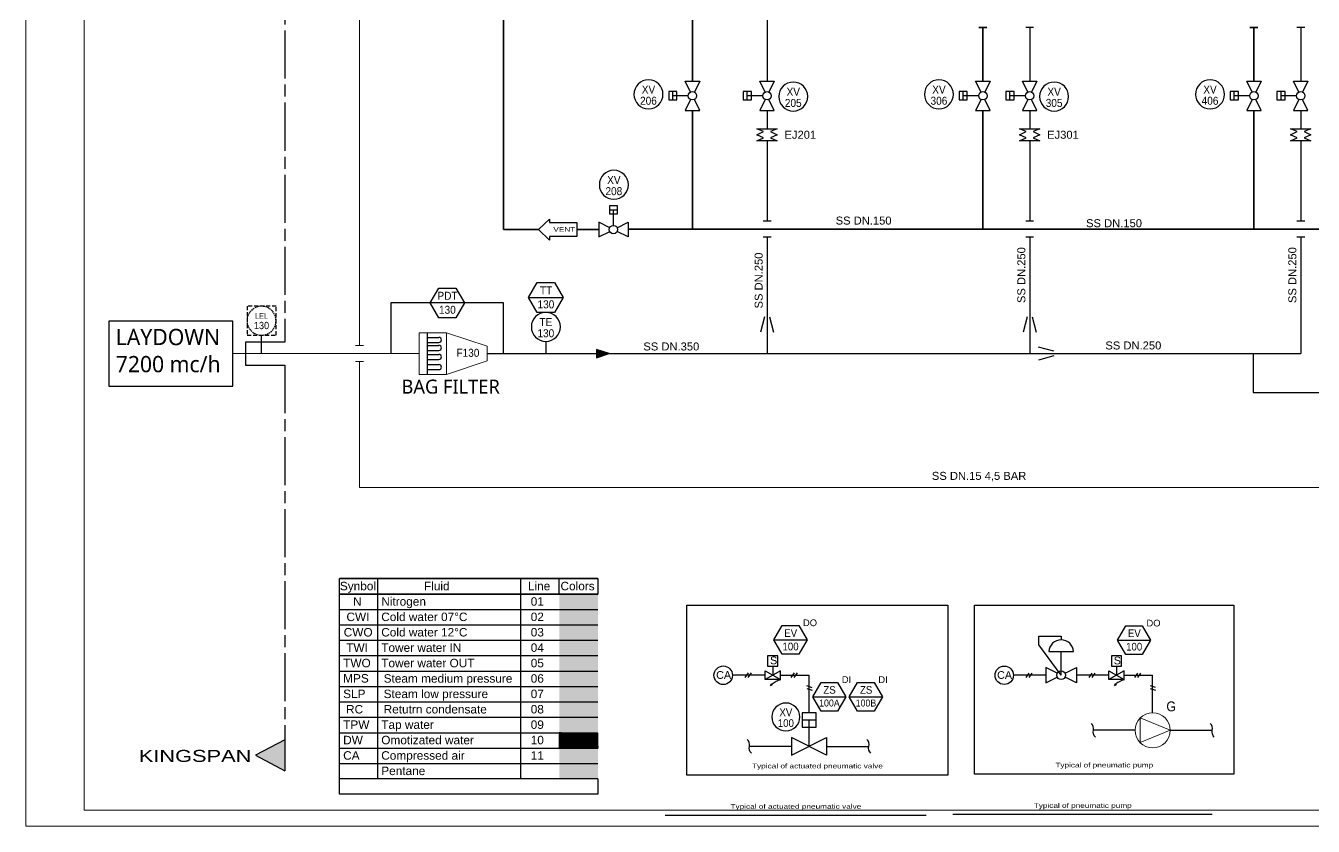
# Model space of a CAD drawing. Header units: millimetres. Extents: x 256 to 2599, y 626 to 1192.
# Drawn here: x 256.5 to 578.2, y 657.5 to 857.6 of the extents above; entities that cross this region are included whole.
import ezdxf
from ezdxf.enums import TextEntityAlignment as Align

# ---------------------------------------------------------------- set-up
doc = ezdxf.new("R2010")
doc.units = ezdxf.units.MM
doc.linetypes.add('AM_ISO08W050', pattern=[18, 12, -1.5, 3, -1.5])
doc.linetypes.add('DASHED', pattern=[0.75, 0.5, -0.25])
for name, color, linetype, lineweight in [('-Aria', 7, 'Continuous', 30), ('-Condense', 240, 'Continuous', 35), ('-Testi', 7, 'Continuous', 35), ('Acqua demi', 190, 'Continuous', 35), ('Acqua di torre in', 170, 'Continuous', 35), ('Acqua refrigerata', 142, 'Continuous', 35), ('Apparecchiature', 7, 'Continuous', 30), ('LINEA - ACQUA DI RETE', 94, 'Continuous', 35), ('LINEA - AZOTO', 151, 'Continuous', 35)]:
    doc.layers.add(name, color=color, linetype=linetype, lineweight=lineweight)
for name, color, linetype in [('-Pentano', 40, 'Continuous'), ('-Vapore', 253, 'Continuous'), ('5', 6, 'Continuous'), ('Acqua di torre out', 150, 'Continuous'), ('L6-SOTTILE', 5, 'Continuous'), ('L8-TESTI', 1, 'Continuous'), ('Limite fornitura', 7, 'AM_ISO08W050'), ('Tag', 7, 'Continuous'), ('Text', 7, 'Continuous')]:
    doc.layers.add(name, color=color, linetype=linetype)
doc.styles.add('ARIAL_090', font='arial.ttf', dxfattribs={"width": 0.9})
doc.styles.add('PNP_LTYPE', font='txt.shx')
doc.styles.get("Standard").update_dxf_attribs({"font": 'arial.ttf'})
doc.linetypes.add('ISO-GENERAL', pattern='A,5,["/",PNP_LTYPE,S=1.5,R=0,X=0,Y=-0.75],-0.0001', length=5.0001)

# ---------------------------------------------------------------- blocks, each defined once
blk = doc.blocks.new('Tag_block')
at = {"color": 0, "linetype": 'ByBlock', "lineweight": -2}
blk.add_attdef('#(TargetObject.Tag)', text='', height=2.5, dxfattribs=at).set_placement((0, 0), align=Align.MIDDLE_CENTER)
blk = doc.blocks.new('*U5')
at = {"color": 0, "linetype": 'ByBlock', "lineweight": -2}
for start, end in [(0, 180), (180, 0)]:
    blk.add_arc((0, 0), 5, start, end, dxfattribs=at)
at = {"color": 0, "linetype": 'ByBlock', "lineweight": -2, "width": 0.9}
for tag, p in [('#(TargetObject.Type)', (0, 1.65)), ('#(TargetObject.LoopNumber)', (0, -1.65))]:
    blk.add_attdef(tag, text='', height=2.5, dxfattribs=at).set_placement(p, align=Align.MIDDLE_CENTER)
blk = doc.blocks.new('Valve Label_block')
at = {"color": 0, "linetype": 'ByBlock', "lineweight": -2, "width": 0.9}
blk.add_attdef('#(TargetObject.Size)', text='', height=2.5, dxfattribs=at).set_placement((0, 4.7625), align=Align.BOTTOM_CENTER)
blk.add_attdef('#(TargetObject.Tag)', text='', height=2.5, dxfattribs=at).set_placement((0, -4.7625), align=Align.TOP_CENTER)
blk = doc.blocks.new('*U9')
at = {"color": 0, "linetype": 'ByBlock', "lineweight": -2}
for start, end in [(0, 180), (180, 0)]:
    blk.add_arc((0, 0), 5, start, end, dxfattribs=at)
at = {"color": 0, "linetype": 'ByBlock', "lineweight": -2, "width": 0.9}
for tag, p in [('#(TargetObject.Type)', (0, 1.65)), ('#(TargetObject.LoopNumber)', (0, -1.65))]:
    blk.add_attdef(tag, text='', height=2.5, dxfattribs=at).set_placement(p, align=Align.MIDDLE_CENTER)
blk = doc.blocks.new('*U6')
at = {"color": 0, "linetype": 'ByBlock', "lineweight": -2}
for start, end in [(0, 180), (180, 0)]:
    blk.add_arc((0, 0), 5, start, end, dxfattribs=at)
at = {"color": 0, "linetype": 'ByBlock', "lineweight": -2, "width": 0.9}
for tag, p in [('#(TargetObject.Type)', (0, 1.65)), ('#(TargetObject.LoopNumber)', (0, -1.65))]:
    blk.add_attdef(tag, text='', height=2.5, dxfattribs=at).set_placement(p, align=Align.MIDDLE_CENTER)
blk = doc.blocks.new('*U7')
at = {"color": 0, "linetype": 'ByBlock', "lineweight": -2}
for start, end in [(0, 180), (180, 0)]:
    blk.add_arc((0, 0), 5, start, end, dxfattribs=at)
at = {"color": 0, "linetype": 'ByBlock', "lineweight": -2, "width": 0.9}
for tag, p in [('#(TargetObject.Type)', (0, 1.65)), ('#(TargetObject.LoopNumber)', (0, -1.65))]:
    blk.add_attdef(tag, text='', height=2.5, dxfattribs=at).set_placement(p, align=Align.MIDDLE_CENTER)

msp = doc.modelspace()

# ---------------------------------------------------------------- hatches: boundary and pattern name
at = {"layer": '-Aria'}
h = msp.add_hatch(color=256, dxfattribs=at)
h.dxf.hatch_style = 1
h.paths.add_polyline_path([(402.28, 775.68), (399.14, 776.72), (399.14, 774.63), (402.28, 775.68)])
at = {"layer": '-Condense'}
h = msp.add_hatch(color=256, dxfattribs=at)
h.dxf.hatch_style = 1
h.paths.add_polyline_path([(389.78, 684.78), (399.47, 684.78), (399.47, 688.63), (389.78, 688.63), (389.78, 684.78)])
at = {"layer": '-Pentano'}
h = msp.add_hatch(color=256, dxfattribs=at)
h.dxf.hatch_style = 1
h.paths.add_polyline_path([(399.47, 692.48), (399.47, 696.33), (389.78, 696.33), (389.78, 692.48), (399.47, 692.48)])
h = msp.add_hatch(color=256, dxfattribs=at)
h.dxf.hatch_style = 1
h.paths.add_polyline_path([(389.78, 669.38), (399.47, 669.38), (399.47, 673.23), (389.78, 673.23), (389.78, 669.38)])
at = {"layer": '-Vapore', "lineweight": 20}
h = msp.add_hatch(color=256, dxfattribs=at)
h.dxf.hatch_style = 1
h.paths.add_polyline_path([(399.47, 696.33), (389.78, 696.33), (389.78, 692.48), (399.47, 692.48), (399.47, 696.33)])
h = msp.add_hatch(color=256, dxfattribs=at)
h.dxf.hatch_style = 1
h.paths.add_polyline_path([(399.47, 688.63), (399.47, 692.48), (389.78, 692.48), (389.78, 688.63), (399.47, 688.63)])
at = {"layer": '-Vapore', "transparency": 33554687}
h = msp.add_hatch(color=7, dxfattribs=at)
h.dxf.hatch_style = 1
h.paths.add_polyline_path([(389.78, 673.23), (399.47, 673.23), (399.47, 677.08), (389.78, 677.08), (389.78, 673.23)])
h = msp.add_hatch(color=256)
h.dxf.hatch_style = 1
h.paths.add_polyline_path([(442.62, 692.7), (443.12, 693), (442.93, 693.17), (442.62, 692.7)])
h = msp.add_hatch(color=256)
h.dxf.hatch_style = 1
h.paths.add_polyline_path([(528.52, 692.72), (529.01, 693.01), (528.83, 693.18), (528.52, 692.72)])
at = {"ltscale": 15}
h = msp.add_hatch(color=256, dxfattribs=at)
h.dxf.hatch_style = 1
h.paths.add_polyline_path([(321.22, 679.12), (313.86, 675.27), (321.22, 671.42), (321.22, 679.12)])
at = {"layer": 'Acqua demi', "transparency": 33554687}
h = msp.add_hatch(dxfattribs=at)
h.set_pattern_fill('ANSI31', color=256, scale=0.015401)
h.set_pattern_definition([(45, (197.48377, 620.289274), (-0.034576848, 0.034576848), [])])
h.paths.add_polyline_path([(389.78, 680.93), (389.78, 677.08), (399.47, 677.08), (399.47, 680.93), (389.78, 680.93)])
at = {"layer": 'Acqua di torre in'}
h = msp.add_hatch(color=256, dxfattribs=at)
h.dxf.hatch_style = 1
h.paths.add_polyline_path([(389.78, 704.03), (389.78, 700.18), (399.47, 700.18), (399.47, 704.03)])
at = {"layer": 'Acqua di torre out'}
h = msp.add_hatch(color=256, dxfattribs=at)
h.dxf.hatch_style = 1
h.paths.add_polyline_path([(389.78, 700.18), (389.78, 696.33), (399.47, 696.33), (399.47, 700.18), (389.78, 700.18)])
at = {"layer": 'Acqua refrigerata'}
h = msp.add_hatch(color=256, dxfattribs=at)
h.dxf.hatch_style = 1
h.paths.add_polyline_path([(399.47, 707.88), (399.47, 711.73), (389.78, 711.73), (389.78, 707.88), (399.47, 707.88)])
h = msp.add_hatch(color=256, dxfattribs=at)
h.dxf.hatch_style = 1
h.paths.add_polyline_path([(399.47, 704.03), (399.47, 707.88), (389.78, 707.88), (389.78, 704.03), (399.47, 704.03)])
at = {"layer": 'LINEA - ACQUA DI RETE', "ltscale": 0.2}
h = msp.add_hatch(color=256, dxfattribs=at)
h.dxf.hatch_style = 1
h.paths.add_polyline_path([(399.47, 680.93), (399.47, 684.78), (389.78, 684.78), (389.78, 680.93), (399.47, 680.93)])
at = {"layer": 'LINEA - AZOTO', "ltscale": 0.2}
h = msp.add_hatch(color=256, dxfattribs=at)
h.dxf.hatch_style = 1
h.paths.add_polyline_path([(399.47, 711.73), (399.47, 715.58), (389.78, 715.58), (389.78, 711.73), (399.47, 711.73)])

# ---------------------------------------------------------------- linework, layer by layer
at = {"layer": '-Aria'}
for p, q in [((441.71, 893.74), (441.71, 843.78)), ((508.34, 857.16), (506.35, 857.16)), ((508.34, 857.16), (506.35, 857.16)), ((507.35, 857.16), (507.35, 843.78)), ((576.08, 857.16), (574.08, 857.16)), ((576.08, 857.16), (574.08, 857.16)), ((575.08, 857.16), (575.08, 843.78)), ((441.71, 836.49), (441.71, 831.91)), ((507.35, 836.49), (507.35, 831.91)), ((575.08, 836.49), (575.08, 831.91)), ((441.71, 828.91), (441.71, 808.76)), ((507.35, 828.91), (507.35, 808.76)), ((575.08, 828.91), (575.08, 808.76)), ((442.71, 808.76), (440.71, 808.76)), ((442.71, 808.76), (440.71, 808.76)), ((508.34, 808.76), (506.35, 808.76)), ((576.08, 808.76), (574.08, 808.76)), ((576.08, 808.76), (574.08, 808.76)), ((442.71, 804.77), (440.71, 804.77)), ((442.71, 804.77), (440.71, 804.77)), ((441.71, 804.77), (441.71, 775.68)), ((508.34, 804.77), (506.35, 804.77)), ((507.35, 804.77), (507.35, 775.68)), ((576.08, 804.77), (574.08, 804.77)), ((576.08, 804.77), (574.08, 804.77)), ((575.08, 804.77), (575.08, 775.68)), ((347.71, 788.35), (347.71, 775.68)), ((357.51, 788.35), (347.71, 788.35)), ((375.9, 788.35), (366.11, 788.35)), ((375.9, 775.68), (375.9, 788.35)), ((441.12, 784.91), (440.08, 781.04)), ((442.3, 784.91), (443.34, 781.04)), ((506.75, 784.91), (505.72, 781.04)), ((507.94, 784.91), (508.97, 781.04)), ((371.77, 775.68), (575.08, 775.68)), ((513.42, 776.27), (509.56, 777.31)), ((513.42, 775.09), (509.56, 774.05))]:
    msp.add_line(p, q, dxfattribs=at)
at = {"layer": '-Aria', "lineweight": 20}
msp.add_line((308.21, 775.68), (354.76, 775.68), dxfattribs=at)
at = {"layer": '-Aria'}
msp.add_lwpolyline([(399.14, 776.72), (399.14, 774.63), (402.28, 775.68)], close=True, dxfattribs=at)
at = {"layer": '-Pentano'}
for p, q in [((563.18, 775.68), (563.18, 765.94)), ((563.18, 765.94), (746.91, 765.94))]:
    msp.add_line(p, q, dxfattribs=at)
at = {"layer": '-Vapore', "lineweight": 20}
for p, q in [((339.88, 777.67), (339.88, 959.37)), ((340.88, 777.67), (338.88, 777.67)), ((340.88, 777.67), (338.88, 777.67)), ((340.88, 773.68), (338.88, 773.68)), ((340.88, 773.68), (338.88, 773.68)), ((339.88, 742.23), (339.88, 773.68)), ((645.97, 742.23), (339.88, 742.23))]:
    msp.add_line(p, q, dxfattribs=at)
for p, q in [((418.16, 839.11), (418.16, 841.16)), ((422.03, 840.13), (418.16, 840.13)), ((436.79, 839.11), (436.79, 841.16)), ((440.66, 840.13), (436.79, 840.13)), ((490.75, 839.11), (490.75, 841.16)), ((494.62, 840.13), (490.75, 840.13)), ((502.43, 839.11), (502.43, 841.16)), ((506.3, 840.13), (502.43, 840.13)), ((558.48, 839.11), (558.48, 841.16)), ((562.36, 840.13), (558.48, 840.13)), ((570.16, 839.11), (570.16, 841.16)), ((574.03, 840.13), (570.16, 840.13)), ((402.31, 811.62), (404.36, 811.62)), ((403.33, 807.74), (403.33, 811.62)), ((389.78, 715.58), (389.78, 719.43)), ((399.47, 719.43), (399.47, 715.58)), ((421.67, 670.31), (421.67, 712.77)), ((421.67, 712.77), (486.86, 712.77)), ((486.86, 712.77), (486.86, 670.31)), ((493.53, 670.55), (493.53, 712.78)), ((493.53, 712.78), (558.36, 712.78)), ((558.36, 712.78), (558.36, 670.55)), ((512.16, 701.18), (518.27, 701.18)), ((515.22, 695.28), (515.22, 701.18)), ((441.24, 695.28), (433.09, 695.28)), ((443.14, 697.59), (443.14, 695.28)), ((445.05, 695.28), (452.23, 695.28)), ((452.23, 685.88), (452.23, 695.28)), ((511.4, 695.28), (503.29, 695.28)), ((527.15, 695.28), (519.04, 695.28)), ((529.04, 697.58), (529.04, 695.28)), ((530.93, 695.28), (538.08, 695.28)), ((538.08, 685.93), (538.08, 695.28)), ((445.05, 694.18), (441.24, 694.18)), ((442.62, 692.7), (442.93, 693.17)), ((442.62, 692.7), (443.12, 693)), ((442.93, 693.17), (443.12, 693)), ((530.93, 694.19), (527.15, 694.19)), ((528.52, 692.72), (528.83, 693.18)), ((528.52, 692.72), (529.01, 693.01)), ((528.83, 693.18), (529.01, 693.01)), ((450.46, 684.1), (454.01, 684.1)), ((452.23, 677.51), (452.23, 684.1)), ((533.68, 681.53), (523.28, 681.53)), ((542.47, 681.53), (552.98, 681.53)), ((447.86, 677.51), (437.3, 677.51)), ((456.6, 677.51), (467.16, 677.51)), ((486.86, 670.31), (421.67, 670.31)), ((558.36, 670.55), (493.53, 670.55)), ((481.47, 660.19), (416.28, 660.19)), ((552.97, 660.44), (488.14, 660.44))]:
    msp.add_line(p, q)
at = {"ltscale": 0.2}
for p, q in [((334.86, 665.53), (334.86, 719.43)), ((344.38, 719.43), (344.38, 669.38)), ((380.1, 719.43), (380.1, 669.38)), ((334.86, 711.73), (399.47, 711.73)), ((334.86, 707.88), (399.47, 707.88)), ((334.86, 704.03), (399.47, 704.03)), ((334.86, 700.18), (399.47, 700.18)), ((334.86, 696.33), (399.47, 696.33)), ((334.86, 692.48), (399.47, 692.48)), ((334.86, 688.63), (399.47, 688.63)), ((334.86, 684.78), (399.47, 684.78)), ((334.86, 680.93), (399.47, 680.93)), ((334.86, 677.08), (399.47, 677.08)), ((334.86, 673.23), (399.47, 673.23)), ((399.47, 669.38), (334.86, 669.38)), ((399.47, 669.38), (399.47, 665.53)), ((399.47, 665.53), (334.86, 665.53))]:
    msp.add_line(p, q, dxfattribs=at)
at = {"linetype": 'ISO-GENERAL'}
for p, q in [((436.28, 694.71), (437.07, 695.85)), ((437.03, 694.71), (437.82, 695.85)), ((447.76, 694.71), (448.54, 695.85)), ((448.51, 694.71), (449.29, 695.85)), ((506.46, 694.71), (507.25, 695.84)), ((507.21, 694.71), (507.99, 695.84)), ((522.21, 694.71), (523, 695.84)), ((522.96, 694.71), (523.75, 695.84)), ((533.63, 694.71), (534.41, 695.84)), ((534.37, 694.71), (535.16, 695.84)), ((451.58, 692.71), (452.89, 692.25)), ((451.65, 691.97), (452.96, 691.52)), ((537.43, 692.72), (538.73, 692.27)), ((537.5, 691.99), (538.8, 691.54))]:
    msp.add_line(p, q, dxfattribs=at)
at = {"ltscale": 15}
for p, q in [((321.22, 679.12), (313.86, 675.27)), ((313.86, 675.27), (321.22, 671.42))]:
    msp.add_line(p, q, dxfattribs=at)
at = {"lineweight": 20}
for points in [[(256.47, 657.54), (256.47, 1191.54), (1097.47, 1191.54), (1097.47, 657.54)], [(271.09, 661.54), (271.09, 1187.54), (1093.47, 1187.54), (1093.47, 661.54)], [(542.47, 681.53), (534.96, 684.63), (534.96, 678.44)]]:
    msp.add_lwpolyline(points, close=True, dxfattribs=at)
for points in [[(422.61, 841.07), (421.26, 843.78), (424.9, 843.78), (423.55, 841.07)], [(441.24, 841.07), (439.89, 843.78), (443.53, 843.78), (442.18, 841.07)], [(495.2, 841.07), (493.85, 843.78), (497.49, 843.78), (496.14, 841.07)], [(506.88, 841.07), (505.52, 843.78), (509.17, 843.78), (507.82, 841.07)], [(562.94, 841.07), (561.58, 843.78), (565.23, 843.78), (563.87, 841.07)], [(574.61, 841.07), (573.26, 843.78), (576.9, 843.78), (575.55, 841.07)], [(422.61, 839.2), (421.26, 836.49), (424.9, 836.49), (423.55, 839.2)], [(441.24, 839.2), (439.89, 836.49), (443.53, 836.49), (442.18, 839.2)], [(495.2, 839.2), (493.85, 836.49), (497.49, 836.49), (496.14, 839.2)], [(506.88, 839.2), (505.52, 836.49), (509.17, 836.49), (507.82, 839.2)], [(562.94, 839.2), (561.58, 836.49), (565.23, 836.49), (563.87, 839.2)], [(574.61, 839.2), (573.26, 836.49), (576.9, 836.49), (575.55, 839.2)], [(402.4, 807.16), (399.69, 808.52), (399.69, 804.87), (402.4, 806.23)], [(404.27, 807.16), (406.98, 808.52), (406.98, 804.87), (404.27, 806.23)], [(515.22, 695.28), (509.66, 702.91), (509.66, 705.07), (515.22, 705.07), (515.22, 704.13)], [(443.14, 695.28), (441.24, 694.18), (441.24, 696.37), (443.14, 695.28)], [(514.24, 695.77), (511.4, 697.19), (511.4, 693.37), (514.24, 694.79)], [(516.2, 695.77), (519.04, 697.19), (519.04, 693.37), (516.2, 694.79)], [(529.04, 695.28), (527.15, 694.19), (527.15, 696.37), (529.04, 695.28)]]:
    msp.add_lwpolyline(points)
for points in [[(419.18, 841.16), (417.14, 841.16), (417.14, 839.11), (419.18, 839.11)], [(437.81, 841.16), (435.77, 841.16), (435.77, 839.11), (437.81, 839.11)], [(491.77, 841.16), (489.73, 841.16), (489.73, 839.11), (491.77, 839.11)], [(503.45, 841.16), (501.4, 841.16), (501.4, 839.11), (503.45, 839.11)], [(559.51, 841.16), (557.46, 841.16), (557.46, 839.11), (559.51, 839.11)], [(571.18, 841.16), (569.14, 841.16), (569.14, 839.11), (571.18, 839.11)], [(439.2, 831.91), (444.22, 831.91), (442.61, 831.19), (444.22, 830.41), (442.61, 829.62), (444.22, 828.91), (439.2, 828.91), (440.81, 829.62), (439.2, 830.41), (440.81, 831.19)], [(504.84, 831.91), (509.86, 831.91), (508.25, 831.19), (509.86, 830.41), (508.25, 829.62), (509.86, 828.91), (504.84, 828.91), (506.44, 829.62), (504.84, 830.41), (506.44, 831.19)], [(572.57, 831.91), (577.59, 831.91), (575.98, 831.19), (577.59, 830.41), (575.98, 829.62), (577.59, 828.91), (572.57, 828.91), (574.18, 829.62), (572.57, 830.41), (574.18, 831.19)], [(404.36, 810.59), (404.36, 812.64), (402.31, 812.64), (402.31, 810.59)], [(308.21, 783.82), (277.25, 783.82), (277.25, 767.54), (308.21, 767.54)], [(444.43, 697.59), (444.43, 700.17), (441.85, 700.17), (441.85, 697.59)], [(530.32, 697.58), (530.32, 700.14), (527.76, 700.14), (527.76, 697.58)], [(445.05, 694.18), (445.05, 696.37), (443.14, 695.28)], [(530.93, 694.19), (530.93, 696.37), (529.04, 695.28)], [(454.01, 682.33), (454.01, 685.88), (450.46, 685.88), (450.46, 682.33)], [(447.86, 675.32), (456.6, 679.69), (456.6, 675.32), (447.86, 679.69)]]:
    msp.add_lwpolyline(points, close=True)
at = {"ltscale": 0.2}
for points in [[(334.86, 719.43), (399.47, 719.43)], [(334.86, 715.58), (399.47, 715.58)]]:
    msp.add_lwpolyline(points, close=True, dxfattribs=at)
for points in [[(523.79, 679.81, -0.267949), (523.28, 681.53, 0.267949), (522.76, 683.26)], [(553.49, 679.81, -0.267949), (552.98, 681.53, 0.267949), (552.47, 683.26)], [(437.82, 675.77, -0.267949), (437.3, 677.51, 0.267949), (436.78, 679.24)], [(467.68, 675.77, -0.267949), (467.16, 677.51, 0.267949), (466.65, 679.24)]]:
    msp.add_lwpolyline(points, format="xyb")
for centre, radius in [((423.08, 840.13), 1.05), ((441.71, 840.13), 1.05), ((495.67, 840.13), 1.05), ((507.35, 840.13), 1.05), ((563.4, 840.13), 1.05), ((575.08, 840.13), 1.05), ((403.33, 806.69), 1.05), ((515.22, 695.28), 1.1)]:
    msp.add_circle(centre, radius)
at = {"lineweight": 20}
msp.add_circle((538.08, 681.53), 4.4, dxfattribs=at)
for centre, radius in [((446.24, 689.26), 4.99), ((532.12, 689.3), 4.97)]:
    msp.add_arc(centre, radius, 103.8848, 130.1493)
msp.add_ellipse((515.22, 701.18), major_axis=(-3.05, 0), ratio=0.967342, start_param=3.141593, end_param=6.283185)
at = {"layer": '5', "color": 244, "true_color": 0x991b1e}
for p, q in [((356.86, 779.75), (359.73, 779.75)), ((356.86, 778.48), (359.73, 778.48)), ((356.86, 777.75), (359.73, 777.75)), ((356.86, 776.49), (359.73, 776.49)), ((356.86, 775.49), (359.73, 775.49)), ((356.86, 774.22), (359.73, 774.22)), ((356.86, 772.96), (359.73, 772.96)), ((356.86, 771.69), (359.73, 771.69))]:
    msp.add_line(p, q, dxfattribs=at)
for centre in [(359.73, 779.11), (359.73, 777.12), (359.73, 774.86), (359.73, 772.32)]:
    msp.add_arc(centre, 0.632, 270, 90, dxfattribs=at)
at = {"layer": 'Apparecchiature', "lineweight": 20}
msp.add_lwpolyline([(354.76, 770.44), (361.64, 770.44), (361.64, 780.91), (354.76, 780.91)], close=True, dxfattribs=at)
msp.add_lwpolyline([(361.64, 780.91), (371.77, 777.51), (371.77, 773.84), (361.64, 770.44)], dxfattribs=at)
at = {"layer": 'L6-SOTTILE'}
msp.add_lwpolyline([(387.38, 809.32), (387.38, 808.44), (394.21, 808.44), (394.21, 804.94), (387.38, 804.94), (387.38, 804.07), (384.58, 806.69)], close=True, dxfattribs=at)
at = {"layer": 'Limite fornitura'}
msp.add_line((321.22, 1180.41), (321.22, 778.57), dxfattribs=at)
at = {"layer": 'LINEA - AZOTO'}
for p, q in [((375.89, 806.69), (375.89, 915.59)), ((423.08, 843.78), (423.08, 900.4)), ((496.67, 857.16), (494.67, 857.16)), ((496.67, 857.16), (494.67, 857.16)), ((496.67, 857.16), (494.67, 857.16)), ((495.67, 857.16), (495.67, 843.78)), ((564.4, 857.16), (562.41, 857.16)), ((564.4, 857.16), (562.41, 857.16)), ((563.4, 857.16), (563.4, 843.78)), ((495.67, 836.49), (495.67, 806.77)), ((563.4, 836.49), (563.4, 806.77)), ((384.58, 806.69), (375.89, 806.69)), ((399.69, 806.69), (394.21, 806.69)), ((423.08, 806.77), (406.98, 806.77))]:
    msp.add_line(p, q, dxfattribs=at)
msp.add_lwpolyline([(681.27, 806.77), (423.08, 806.77), (423.08, 836.49)], dxfattribs=at)
at = {"layer": 'Tag'}
for p, q in [((366.11, 788.35), (357.51, 788.35)), ((382.14, 789.71), (390.74, 789.71)), ((386.44, 778.74), (386.44, 775.68)), ((443.43, 704.11), (451.71, 704.11)), ((529.32, 704.06), (537.56, 704.06)), ((453.14, 689.91), (461.42, 689.91)), ((462.28, 689.91), (470.56, 689.91))]:
    msp.add_line(p, q, dxfattribs=at)
at = {"layer": 'Tag', "ltscale": 0.2}
msp.add_line((315.39, 775.68), (315.39, 780.28), dxfattribs=at)
at = {"layer": 'Tag', "color": 244, "true_color": 0x991b1e}
msp.add_line((356.86, 770.44), (356.86, 780.91), dxfattribs=at)
at = {"layer": 'Tag'}
for points in [[(357.51, 788.35), (359.66, 792.07), (363.96, 792.07), (366.11, 788.35), (363.96, 784.62), (359.66, 784.62)], [(382.14, 789.71), (384.29, 793.43), (388.59, 793.43), (390.74, 789.71), (388.59, 785.99), (384.29, 785.99)], [(443.43, 704.11), (445.5, 707.7), (449.64, 707.7), (451.71, 704.11), (449.64, 700.52), (445.5, 700.52)], [(529.32, 704.06), (531.38, 707.63), (535.5, 707.63), (537.56, 704.06), (535.5, 700.5), (531.38, 700.5)], [(453.14, 689.91), (455.21, 693.5), (459.35, 693.5), (461.42, 689.91), (459.35, 686.32), (455.21, 686.32)], [(462.28, 689.91), (464.35, 693.5), (468.49, 693.5), (470.56, 689.91), (468.49, 686.32), (464.35, 686.32)]]:
    msp.add_lwpolyline(points, close=True, dxfattribs=at)
at = {"layer": 'Tag', "linetype": 'DASHED', "ltscale": 2}
msp.add_lwpolyline([(319.01, 787.52), (311.77, 787.52), (311.77, 780.28), (319.01, 780.28)], close=True, dxfattribs=at)
at = {"layer": 'Tag', "linetype": 'AM_ISO08W050'}
msp.add_lwpolyline([(321.22, 778.57), (311.36, 778.57), (311.36, 772.79), (321.22, 772.79), (321.22, 671.42)], dxfattribs=at)
at = {"layer": 'Tag'}
for centre, radius in [((430.77, 695.28), 2.32), ((500.99, 695.28), 2.3)]:
    msp.add_circle(centre, radius, dxfattribs=at)

# ---------------------------------------------------------------- block references
ref = msp.add_blockref('*U5', (412.09, 840.49), dxfattribs=dict(at, xscale=0.7246990090098623, yscale=0.7246990090098623, zscale=0.7246990090098623))
ref.add_attrib('#(TargetObject.Type)', 'XV', dxfattribs={"layer": '0', "color": 0, "linetype": 'ByBlock', "lineweight": -2, "ltscale": 2, "height": 2, "style": 'ARIAL_090', "width": 0.9}).set_placement((412.09, 841.68), align=Align.MIDDLE)
ref.add_attrib('#(TargetObject.LoopNumber)', '206', dxfattribs={"layer": '0', "color": 0, "linetype": 'ByBlock', "lineweight": -2, "ltscale": 2, "height": 2, "style": 'ARIAL_090', "width": 0.9}).set_placement((409.99, 837.29), align=Align.BOTTOM_LEFT)
ref = msp.add_blockref('*U5', (448.27, 839.94), dxfattribs=dict(at, xscale=0.7246990090098623, yscale=0.7246990090098623, zscale=0.7246990090098623))
ref.add_attrib('#(TargetObject.Type)', 'XV', dxfattribs={"layer": '0', "color": 0, "linetype": 'ByBlock', "lineweight": -2, "ltscale": 2, "height": 2, "style": 'ARIAL_090', "width": 0.9}).set_placement((448.27, 841.13), align=Align.MIDDLE)
ref.add_attrib('#(TargetObject.LoopNumber)', '205', dxfattribs={"layer": '0', "color": 0, "linetype": 'ByBlock', "lineweight": -2, "ltscale": 2, "height": 2, "style": 'ARIAL_090', "width": 0.9}).set_placement((446.17, 836.74), align=Align.BOTTOM_LEFT)
ref = msp.add_blockref('*U5', (484.68, 840.49), dxfattribs=dict(at, xscale=0.7246990090098623, yscale=0.7246990090098623, zscale=0.7246990090098623))
ref.add_attrib('#(TargetObject.Type)', 'XV', dxfattribs={"layer": '0', "color": 0, "linetype": 'ByBlock', "lineweight": -2, "ltscale": 2, "height": 2, "style": 'ARIAL_090', "width": 0.9}).set_placement((484.68, 841.68), align=Align.MIDDLE)
ref.add_attrib('#(TargetObject.LoopNumber)', '306', dxfattribs={"layer": '0', "color": 0, "linetype": 'ByBlock', "lineweight": -2, "ltscale": 2, "height": 2, "style": 'ARIAL_090', "width": 0.9}).set_placement((482.58, 837.29), align=Align.BOTTOM_LEFT)
ref = msp.add_blockref('*U5', (513.46, 839.94), dxfattribs=dict(at, xscale=0.7246990090098623, yscale=0.7246990090098623, zscale=0.7246990090098623))
ref.add_attrib('#(TargetObject.Type)', 'XV', dxfattribs={"layer": '0', "color": 0, "linetype": 'ByBlock', "lineweight": -2, "ltscale": 2, "height": 2, "style": 'ARIAL_090', "width": 0.9}).set_placement((513.46, 841.13), align=Align.MIDDLE)
ref.add_attrib('#(TargetObject.LoopNumber)', '305', dxfattribs={"layer": '0', "color": 0, "linetype": 'ByBlock', "lineweight": -2, "ltscale": 2, "height": 2, "style": 'ARIAL_090', "width": 0.9}).set_placement((511.36, 836.74), align=Align.BOTTOM_LEFT)
ref = msp.add_blockref('*U5', (552.42, 840.49), dxfattribs=dict(at, xscale=0.7246990090098623, yscale=0.7246990090098623, zscale=0.7246990090098623))
ref.add_attrib('#(TargetObject.Type)', 'XV', dxfattribs={"layer": '0', "color": 0, "linetype": 'ByBlock', "lineweight": -2, "ltscale": 2, "height": 2, "style": 'ARIAL_090', "width": 0.9}).set_placement((552.42, 841.68), align=Align.MIDDLE)
ref.add_attrib('#(TargetObject.LoopNumber)', '406', dxfattribs={"layer": '0', "color": 0, "linetype": 'ByBlock', "lineweight": -2, "ltscale": 2, "height": 2, "style": 'ARIAL_090', "width": 0.9}).set_placement((550.32, 837.29), align=Align.BOTTOM_LEFT)
ref = msp.add_blockref('*U5', (403.44, 817.89), dxfattribs=dict(at, xscale=0.7246990090098623, yscale=0.7246990090098623, zscale=0.7246990090098623))
ref.add_attrib('#(TargetObject.Type)', 'XV', dxfattribs={"layer": '0', "color": 0, "linetype": 'ByBlock', "lineweight": -2, "ltscale": 2, "height": 2, "style": 'ARIAL_090', "width": 0.9}).set_placement((403.44, 819.09), align=Align.MIDDLE)
ref.add_attrib('#(TargetObject.LoopNumber)', '208', dxfattribs={"layer": '0', "color": 0, "linetype": 'ByBlock', "lineweight": -2, "ltscale": 2, "height": 2, "style": 'ARIAL_090', "width": 0.9}).set_placement((401.34, 814.69), align=Align.BOTTOM_LEFT)
ref = msp.add_blockref('Valve Label_block', (386.5, 793.37), dxfattribs=dict(at, xscale=0.1838663350828232, yscale=0.1838663350828232, zscale=0.1838663350828232))
ref.add_attrib('#(TargetObject.Tag)', 'TT', dxfattribs={"layer": '0', "color": 0, "linetype": 'ByBlock', "lineweight": -2, "ltscale": 2, "height": 2, "style": 'ARIAL_090', "width": 0.9}).set_placement((386.5, 792.5), align=Align.TOP_CENTER)
ref = msp.add_blockref('Valve Label_block', (361.87, 792.01), dxfattribs=dict(at, xscale=0.1838663350828232, yscale=0.1838663350828232, zscale=0.1838663350828232))
ref.add_attrib('#(TargetObject.Tag)', 'PDT', dxfattribs={"layer": '0', "color": 0, "linetype": 'ByBlock', "lineweight": -2, "ltscale": 2, "height": 2, "style": 'ARIAL_090', "width": 0.9}).set_placement((361.87, 791.13), align=Align.TOP_CENTER)
ref = msp.add_blockref('Valve Label_block', (386.46, 789.66), dxfattribs=dict(at, xscale=0.1378997513121174, yscale=0.1378997513121174, zscale=0.1378997513121174))
ref.add_attrib('#(TargetObject.Tag)', '130', dxfattribs={"layer": '0', "color": 0, "linetype": 'ByBlock', "lineweight": -2, "ltscale": 2, "height": 2, "style": 'ARIAL_090', "width": 0.9}).set_placement((386.46, 789), align=Align.TOP_CENTER)
at = {"layer": 'Tag', "linetype": 'DASHED', "ltscale": 2}
ref = msp.add_blockref('*U6', (315.39, 783.9), dxfattribs=dict(at, xscale=0.7246999983226499, yscale=0.7246999983226499, zscale=0.7246999983226499))
ref.add_attrib('#(TargetObject.Type)', 'LEL', dxfattribs={"layer": '0', "color": 0, "linetype": 'ByBlock', "lineweight": -2, "ltscale": 2, "height": 1.449, "width": 0.9}).set_placement((315.39, 785.1), align=Align.MIDDLE_CENTER)
ref.add_attrib('#(TargetObject.LoopNumber)', '130', dxfattribs={"layer": '0', "color": 0, "linetype": 'ByBlock', "lineweight": -2, "ltscale": 2, "height": 1.812, "width": 0.9}).set_placement((315.39, 782.71), align=Align.MIDDLE_CENTER)
at = {"layer": 'Tag'}
ref = msp.add_blockref('Valve Label_block', (361.83, 788.29), dxfattribs=dict(at, xscale=0.1378997513121174, yscale=0.1378997513121174, zscale=0.1378997513121174))
ref.add_attrib('#(TargetObject.Tag)', '130', dxfattribs={"layer": '0', "color": 0, "linetype": 'ByBlock', "lineweight": -2, "ltscale": 2, "height": 2, "style": 'ARIAL_090', "width": 0.9}).set_placement((361.83, 787.64), align=Align.TOP_CENTER)
ref = msp.add_blockref('*U7', (386.44, 782.36), dxfattribs=dict(at, xscale=0.7246990090098623, yscale=0.7246990090098623, zscale=0.7246990090098623))
ref.add_attrib('#(TargetObject.Type)', 'TE', dxfattribs={"layer": '0', "color": 0, "linetype": 'ByBlock', "lineweight": -2, "ltscale": 2, "height": 2, "style": 'ARIAL_090', "width": 0.9}).set_placement((386.44, 783.56), align=Align.MIDDLE)
ref.add_attrib('#(TargetObject.LoopNumber)', '130', dxfattribs={"layer": '0', "color": 0, "linetype": 'ByBlock', "lineweight": -2, "ltscale": 2, "height": 2, "style": 'ARIAL_090', "width": 0.9}).set_placement((384.34, 779.17), align=Align.BOTTOM_LEFT)
ref = msp.add_blockref('Tag_block', (366.97, 776.88), dxfattribs=dict(at, xscale=0.02812457149191088, yscale=0.02812457149191088, zscale=0.02812457149191088))
ref.add_attrib('#(TargetObject.Tag)', 'F130', dxfattribs={"layer": '0', "color": 0, "linetype": 'ByBlock', "lineweight": -2, "ltscale": 2, "height": 2, "style": 'ARIAL_090', "width": 0.9}).set_placement((366.97, 776.88), align=Align.TOP_CENTER)
ref = msp.add_blockref('Valve Label_block', (447.63, 707.64), dxfattribs=dict(at, xscale=0.1771048376876596, yscale=0.1771048376876596, zscale=0.1771048376876596))
ref.add_attrib('#(TargetObject.Tag)', 'EV', dxfattribs={"layer": '0', "color": 0, "linetype": 'ByBlock', "lineweight": -2, "ltscale": 2, "height": 1.926, "style": 'ARIAL_090', "width": 0.9}).set_placement((447.63, 706.8), align=Align.TOP_CENTER)
ref = msp.add_blockref('Valve Label_block', (533.5, 707.57), dxfattribs=dict(at, xscale=0.1761440456671558, yscale=0.1761440456671558, zscale=0.1761440456671558))
ref.add_attrib('#(TargetObject.Tag)', 'EV', dxfattribs={"layer": '0', "color": 0, "linetype": 'ByBlock', "lineweight": -2, "ltscale": 2, "height": 1.916, "style": 'ARIAL_090', "width": 0.9}).set_placement((533.5, 706.73), align=Align.TOP_CENTER)
ref = msp.add_blockref('Valve Label_block', (447.59, 704.06), dxfattribs=dict(at, xscale=0.1328286282657447, yscale=0.1328286282657447, zscale=0.1328286282657447))
ref.add_attrib('#(TargetObject.Tag)', '100', dxfattribs={"layer": '0', "color": 0, "linetype": 'ByBlock', "lineweight": -2, "ltscale": 2, "height": 1.926, "style": 'ARIAL_090', "width": 0.9}).set_placement((447.59, 703.43), align=Align.TOP_CENTER)
ref = msp.add_blockref('Valve Label_block', (533.46, 704.01), dxfattribs=dict(at, xscale=0.1321080342503668, yscale=0.1321080342503668, zscale=0.1321080342503668))
ref.add_attrib('#(TargetObject.Tag)', '100', dxfattribs={"layer": '0', "color": 0, "linetype": 'ByBlock', "lineweight": -2, "ltscale": 2, "height": 1.916, "style": 'ARIAL_090', "width": 0.9}).set_placement((533.46, 703.38), align=Align.TOP_CENTER)
ref = msp.add_blockref('Valve Label_block', (457.34, 693.44), dxfattribs=dict(at, xscale=0.1771048376876596, yscale=0.1771048376876596, zscale=0.1771048376876596))
ref.add_attrib('#(TargetObject.Tag)', 'ZS', dxfattribs={"layer": '0', "color": 0, "linetype": 'ByBlock', "lineweight": -2, "ltscale": 2, "height": 1.926, "style": 'ARIAL_090', "width": 0.9}).set_placement((457.34, 692.59), align=Align.TOP_CENTER)
ref = msp.add_blockref('Valve Label_block', (466.48, 693.44), dxfattribs=dict(at, xscale=0.1771048376876596, yscale=0.1771048376876596, zscale=0.1771048376876596))
ref.add_attrib('#(TargetObject.Tag)', 'ZS', dxfattribs={"layer": '0', "color": 0, "linetype": 'ByBlock', "lineweight": -2, "ltscale": 2, "height": 1.926, "style": 'ARIAL_090', "width": 0.9}).set_placement((466.48, 692.59), align=Align.TOP_CENTER)
ref = msp.add_blockref('Valve Label_block', (457.3, 689.86), dxfattribs=dict(at, xscale=0.1328286282657447, yscale=0.1328286282657447, zscale=0.1328286282657447))
ref.add_attrib('#(TargetObject.Tag)', '100A', dxfattribs={"layer": '0', "color": 0, "linetype": 'ByBlock', "lineweight": -2, "ltscale": 2, "height": 1.755, "style": 'ARIAL_090', "width": 0.9}).set_placement((457.3, 689.22), align=Align.TOP_CENTER)
ref = msp.add_blockref('Valve Label_block', (466.44, 689.86), dxfattribs=dict(at, xscale=0.1328286282657447, yscale=0.1328286282657447, zscale=0.1328286282657447))
ref.add_attrib('#(TargetObject.Tag)', '100B', dxfattribs={"layer": '0', "color": 0, "linetype": 'ByBlock', "lineweight": -2, "ltscale": 2, "height": 1.755, "style": 'ARIAL_090', "width": 0.9}).set_placement((466.44, 689.22), align=Align.TOP_CENTER)
at = {"layer": 'Tag', "ltscale": 0.2}
ref = msp.add_blockref('Tag_block', (542.71, 688.73), dxfattribs=dict(at, xscale=0.0346851256704267, yscale=0.0346851256704267, zscale=0.0346851256704267))
ref.add_attrib('#(TargetObject.Tag)', 'G', dxfattribs={"layer": '0', "color": 0, "linetype": 'ByBlock', "lineweight": -2, "ltscale": 2, "height": 2.47, "style": 'ARIAL_090', "width": 0.9}).set_placement((542.71, 688.73), align=Align.TOP_CENTER)
at = {"layer": 'Tag'}
ref = msp.add_blockref('*U9', (446.42, 684.85), dxfattribs=dict(at, xscale=0.6980489403091914, yscale=0.6980489403091914, zscale=0.6980489403091914))
ref.add_attrib('#(TargetObject.Type)', 'XV', dxfattribs={"layer": '0', "color": 0, "linetype": 'ByBlock', "lineweight": -2, "ltscale": 2, "height": 1.926, "style": 'ARIAL_090', "width": 0.9}).set_placement((446.42, 686.01), align=Align.MIDDLE)
ref.add_attrib('#(TargetObject.LoopNumber)', '100', dxfattribs={"layer": '0', "color": 0, "linetype": 'ByBlock', "lineweight": -2, "ltscale": 2, "height": 1.926, "style": 'ARIAL_090', "width": 0.9}).set_placement((444.4, 681.78), align=Align.BOTTOM_LEFT)

# ---------------------------------------------------------------- texts
at = {"layer": '-Testi', "attachment_point": 1}
for s, insert, char_height, width in [('SS DN.150', (458.86, 809.94), 2, 19.5715), ('SS DN.150', (521.44, 809.28), 2, 19.5715), ('SS DN.250', (526.27, 778.72), 2, 26.3736), ('SS DN.350', (410.81, 778.47), 2, 22.5094), ('SS DN.15 4,5 BAR', (482.91, 746.12), 2, 28.3039), ('S', (442.47, 699.96), 1.93, 2.2547), ('S', (528.37, 699.93), 1.92, 2.2425)]:
    msp.add_mtext(s, dxfattribs=dict(at, insert=insert, char_height=char_height, width=width))
at = {"layer": '-Testi', "char_height": 2, "width": 14.6372, "attachment_point": 1, "rotation": 90}
for insert in [(504.26, 788.32), (571.99, 788.32), (438.62, 786.97)]:
    msp.add_mtext('SS DN.250', dxfattribs=dict(at, insert=insert))
at = {"insert": (278.95, 781.86), "char_height": 4.0625, "attachment_point": 1}
msp.add_mtext_dynamic_manual_height_columns('{\\f@Microsoft JhengHei|b0|i0|c0|p34;LAYDOWN 7200 mc/h}', width=27.5298, gutter_width=3.25, heights=[0], dxfattribs=at)
at = {"layer": 'L8-TESTI', "color": 3, "attachment_point": 5}
for s, insert, char_height in [('\\A1;\\pxi-3,l4,t4;{\\W1.3;\\C7;VENT}', (390.49, 806.73), 1.1326), ('\\A1;\\pxi-3,l4,t4;{\\W1.3;\\C7;KINGSPAN}', (297.28, 675.1), 3)]:
    msp.add_mtext(s, dxfattribs=dict(at, insert=insert, char_height=char_height))
for s, insert, char_height, width in [('\\A1;{\\W1.3;\\FArtifakt Element|c0;\\C7;Typical of actuated pneumatic valve }', (454.32, 672.42), 1.1831, 62.4294), ('\\A1;{\\Fartifakt element|c0;\\W1.3;\\C7;Typical of pneumatic pump }', (526, 672.65), 1.1767, 62.0907), ('\\A1;{\\W1.3;\\FArtifakt Element|c0;\\C7;Typical of actuated pneumatic valve }', (448.93, 662.31), 1.1831, 62.4294), ('\\A1;{\\Fartifakt element|c0;\\W1.3;\\C7;Typical of pneumatic pump }', (520.61, 662.54), 1.1767, 62.0907)]:
    msp.add_mtext(s, dxfattribs=dict(at, insert=insert, char_height=char_height, width=width))
at = {"layer": 'Tag', "attachment_point": 1}
for s, insert, char_height, width in [('EJ201', (446.07, 831.39), 2, 19.5715), ('EJ301', (511.71, 831.39), 2, 19.5715), ('DO', (450.68, 709.24), 1.686, 5.1803), ('DO', (536.54, 709.16), 1.677, 5.1522), ('CA', (429, 696.31), 1.926, 5.1803), ('DI', (460.4, 695.04), 1.686, 5.1803), ('DI', (469.53, 695.04), 1.686, 5.1803), ('CA', (499.22, 696.3), 1.916, 5.1522)]:
    msp.add_mtext(s, dxfattribs=dict(at, insert=insert, char_height=char_height, width=width))
at = {"layer": 'Tag', "insert": (350.36, 769.18), "char_height": 3.5, "attachment_point": 1}
msp.add_mtext_dynamic_manual_height_columns('{\\f@Malgun Gothic|b0|i0|c0|p34;BAG FILTER}', width=35.4045, gutter_width=3.25, heights=[0], dxfattribs=at)
at = {"layer": 'Text', "ltscale": 0.2, "attachment_point": 1}
for s, insert, char_height in [('Synbol ', (334.97, 718.64), 2.115), ('              Fluid  ', (344.49, 718.64), 2.1146), (' Line   ', (381.13, 718.64), 2.115), (' Colors   ', (389.28, 718.64), 2.115), ('    N ', (334.97, 714.79), 2.115), (' Nitrogen  ', (344.49, 714.79), 2.1146), ('   01   ', (380.2, 714.79), 2.115), ('  CWI', (334.97, 710.94), 2.115), (' Cold water 07°C ', (344.49, 710.94), 2.1146), ('   02   ', (380.2, 710.94), 2.115), ('   CWO ', (333.47, 707.09), 2.115), (' Cold water 12°C  ', (344.49, 707.09), 2.1146), ('   03   ', (380.2, 707.09), 2.115), (' TWI  ', (335.74, 703.24), 2.115), (' Tower water IN  ', (344.49, 703.24), 2.1146), ('   04   ', (380.2, 703.24), 2.115), (' TWO   ', (334.97, 699.39), 2.115), (' Tower water OUT  ', (344.49, 699.39), 2.1146), ('   05   ', (380.2, 699.39), 2.115), (' MPS ', (334.97, 695.57), 2.115), ('Steam medium pressure    ', (345.91, 695.54), 2.1146), ('   06   ', (380.2, 695.54), 2.115), ('Steam low pressure    ', (345.91, 691.69), 2.1146), (' SLP ', (334.97, 691.69), 2.115), ('   07   ', (380.2, 691.69), 2.115), (' RC ', (335.69, 687.84), 2.115), ('Retutrn condensate    ', (345.91, 687.84), 2.1146), ('   08   ', (380.2, 687.84), 2.115), (' TPW   ', (334.97, 683.99), 2.115), (' Tap water  ', (344.49, 683.99), 2.1146), ('   09   ', (380.2, 683.99), 2.115), (' DW   ', (334.97, 680.14), 2.115), (' Omotizated water  ', (344.49, 680.14), 2.1146), ('   10   ', (380.2, 680.14), 2.115), (' CA   ', (334.97, 676.29), 2.115), (' Compressed air', (344.49, 676.29), 2.1146), ('   11   ', (380.2, 676.29), 2.115), (' Pentane', (344.49, 672.44), 2.115)]:
    msp.add_mtext_dynamic_manual_height_columns(s, width=16920.7514, gutter_width=10.57, heights=[0], dxfattribs=dict(at, insert=insert, char_height=char_height))

doc.saveas('drawing.dxf')
